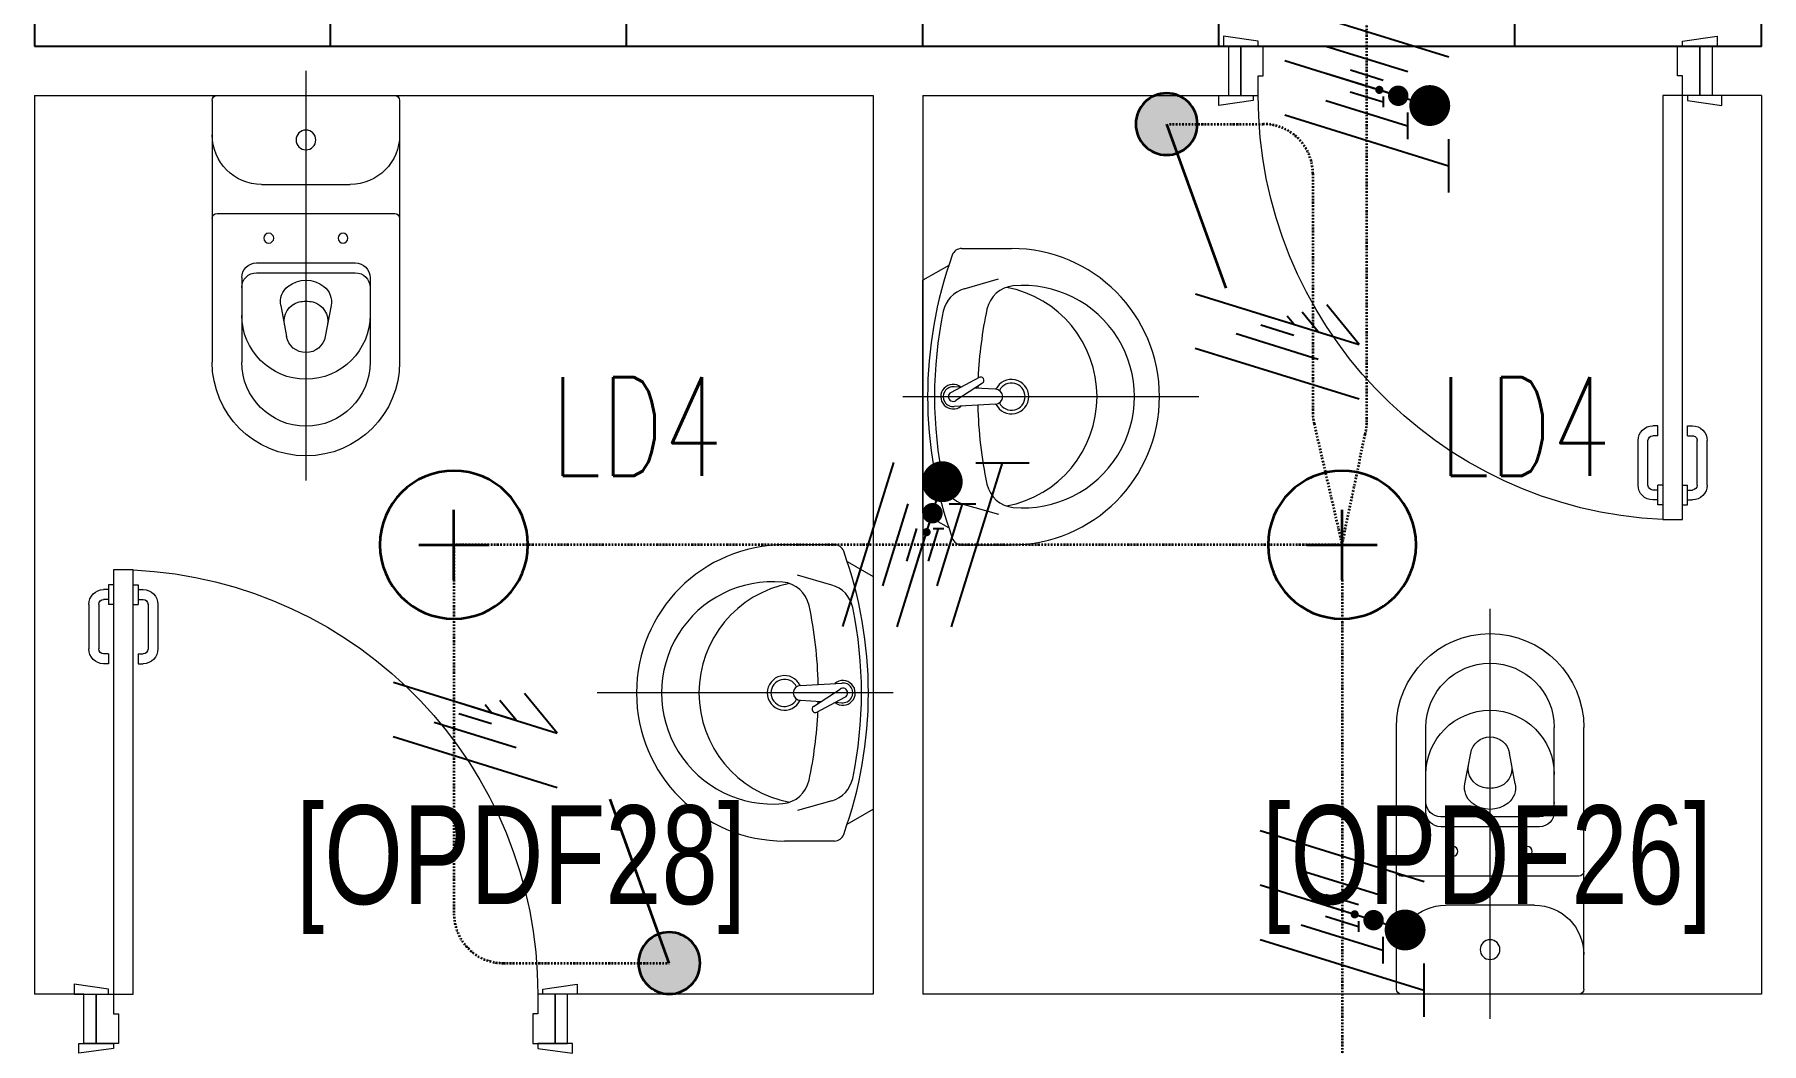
# Model space of a CAD drawing. Extents: x -12260 to 184725, y -29287 to 19916.
# Drawn here: x 29476 to 32976, y -8830 to -6787 of the extents above; entities that cross this region are included whole.
import ezdxf
from ezdxf.enums import TextEntityAlignment as Align

# ---------------------------------------------------------------- set-up
doc = ezdxf.new("R2010")
doc.units = 0
doc.header["$LTSCALE"] = 0.25
doc.linetypes.add('DASHDOT', pattern=[25.4, 12.7, -6.35, 0, -6.35])
for name, color, linetype, lineweight in [('01-First Floor-FUR$0$72_EGR_BASE_TEXT', 252, 'Continuous', 5), ('01-First Floor-FUR$0$SANIT', 250, 'Continuous', 5), ('01-First Floor-FUR$0$Walls', 251, 'Continuous', 5), ('01-First Floor-FUR$0$Wooden Joinery', 251, 'Continuous', 5), ('E-LITE-CIRC-NUMB', 6, 'Continuous', 25), ('E-LITE-CLNG @ 100', 150, 'Continuous', 35), ('E-LITE-CLNG-CNDT', 6, 'DASHDOT', 35), ('E-LITE-CTRL', 6, 'Continuous', 25), ('E-LITE-IDEN', 6, 'Continuous', 25), ('E-LITE-SWCH @ 100', 3, 'Continuous', 35), ('E-POWR-WIRE', 6, 'Continuous', 25), ('E-POWR-WIRE @ 100', 6, 'Continuous', 25), ('E-POWR-WIRE @ 20', 6, 'Continuous', 25), ('E-POWR-WIRE @ 50', 6, 'Continuous', 25)]:
    doc.layers.add(name, color=color, linetype=linetype, lineweight=lineweight)
doc.layers.add('01-First Floor-FUR$0$FALSE CEILING', color=251, linetype='Continuous')
doc.styles.add('01-First Floor-FUR$0$X3G_ENTITY_9F38', font='swisscl.ttf', dxfattribs={"height": 0.2})
doc.styles.add('DC_SIMPLEX', font='SIMPLEX.shx', dxfattribs={"width": 0.7})

# ---------------------------------------------------------------- blocks, each defined once
blk = doc.blocks.new('DC_LT-CL-Point')
for p, q in [((0, -0.711), (0, 0.711)), ((0.711, 0), (-0.711, 0))]:
    blk.add_line(p, q)
blk.add_circle((0, 0), 1.5)
at = {"layer": 'E-LITE-CIRC-NUMB', "style": 'DC_SIMPLEX', "width": 0.7, "flags": 8}
blk.add_attdef('CIRCUIT', text='', height=2, rotation=360, dxfattribs=at).set_placement((-3.364, 1.5), align=Align.RIGHT)
at = {"layer": 'E-LITE-CTRL', "style": 'DC_SIMPLEX', "width": 0.7, "flags": 8}
blk.add_attdef('CONTROL', (3.364, -3.498), '', height=2, rotation=360, dxfattribs=at)
at = {"layer": 'E-LITE-IDEN', "style": 'DC_SIMPLEX', "width": 0.7, "flags": 8}
blk.add_attdef('TYPE', (3.364, 1.5), '', height=2, rotation=360, dxfattribs=at)
blk = doc.blocks.new('*U33')
blk.add_hatch(color=256).paths.add_polyline_path([(-0.625, -0.625, 1), (0.625, -0.625, 1)])
blk.add_line((0, -0.625), (-1.2, -3.947))
blk.add_circle((0, -0.625), 0.625)
at = {"layer": 'E-LITE-CTRL', "style": 'DC_SIMPLEX', "width": 0.7, "flags": 8}
blk.add_attdef('CONTROL', (-26.627, -10.116), '', height=2, rotation=360, dxfattribs=at)
at = {"layer": 'E-LITE-IDEN', "style": 'DC_SIMPLEX', "width": 0.7, "flags": 8}
blk.add_attdef('TYPE', text='', height=2, rotation=360, dxfattribs=at).set_placement((-31.991, -10.116), align=Align.RIGHT)
blk = doc.blocks.new('*U37')
blk.add_hatch(color=256).paths.add_polyline_path([(0.625, 0.625, 1), (-0.625, 0.625, 1)])
blk.add_line((0, 0.625), (1.2, 3.947))
blk.add_circle((0, 0.625), 0.625)
at = {"layer": 'E-LITE-CTRL', "style": 'DC_SIMPLEX', "width": 0.7, "flags": 8}
blk.add_attdef('CONTROL', (-26.627, -10.116), '', height=2, rotation=360, dxfattribs=at)
at = {"layer": 'E-LITE-IDEN', "style": 'DC_SIMPLEX', "width": 0.7, "flags": 8}
blk.add_attdef('TYPE', text='', height=2, rotation=360, dxfattribs=at).set_placement((-31.991, -10.116), align=Align.RIGHT)
blk = doc.blocks.new('*U43')
for p, q in [((-1.658, 1.617), (1.663, 0.587)), ((-1.66, 0.515), (1.66, -0.515)), ((-1.663, -0.587), (1.658, -1.617)), ((1.659, -1.078), (1.657, -2.157))]:
    blk.add_line(p, q)
at = {"const_width": 0.414}
blk.add_lwpolyline([(1.278, -0.19, 1), (1.277, -0.604, 1)], format="xyb", close=True, dxfattribs=at)
blk = doc.blocks.new('*U784')
at = {"layer": 'E-POWR-WIRE @ 100', "xscale": 100, "yscale": 100, "zscale": 100}
blk.add_blockref('*U43', (32126, -8560.5), dxfattribs=at)
at = {"layer": 'E-POWR-WIRE @ 20', "xscale": 20, "yscale": 20, "zscale": 20}
blk.add_blockref('*U43', (32126, -8560.5), dxfattribs=at)
at = {"layer": 'E-POWR-WIRE @ 50', "xscale": 50, "yscale": 50, "zscale": 50}
blk.add_blockref('*U43', (32126, -8560.5), dxfattribs=at)
blk = doc.blocks.new('*U786')
at = {"layer": 'E-POWR-WIRE @ 100', "xscale": 100, "yscale": 100, "zscale": 100}
blk.add_blockref('*U43', (32176, -6890.7), dxfattribs=at)
at = {"layer": 'E-POWR-WIRE @ 20', "xscale": 20, "yscale": 20, "zscale": 20}
blk.add_blockref('*U43', (32176, -6890.7), dxfattribs=at)
at = {"layer": 'E-POWR-WIRE @ 50', "xscale": 50, "yscale": 50, "zscale": 50}
blk.add_blockref('*U43', (32176, -6890.7), dxfattribs=at)
blk = doc.blocks.new('*U44')
for p, q in [((-1.617, -1.658), (-0.587, 1.663)), ((-0.515, -1.66), (0.515, 1.66)), ((0.587, -1.663), (1.617, 1.658)), ((1.078, 1.659), (2.157, 1.657))]:
    blk.add_line(p, q)
at = {"const_width": 0.414}
blk.add_lwpolyline([(0.19, 1.278, 1), (0.604, 1.277, 1)], format="xyb", close=True, dxfattribs=at)
blk = doc.blocks.new('*U791')
at = {"layer": 'E-POWR-WIRE @ 100', "xscale": 100, "yscale": 100, "zscale": 100}
blk.add_blockref('*U44', (31276, -7820), dxfattribs=at)
at = {"layer": 'E-POWR-WIRE @ 20', "xscale": 20, "yscale": 20, "zscale": 20}
blk.add_blockref('*U44', (31276, -7820), dxfattribs=at)
at = {"layer": 'E-POWR-WIRE @ 50', "xscale": 50, "yscale": 50, "zscale": 50}
blk.add_blockref('*U44', (31276, -7820), dxfattribs=at)
blk = doc.blocks.new('*U45')
for p, q in [((-1.66, 0.515), (1.66, -0.515)), ((1.66, -0.515), (1.001, 0.287)), ((-1.663, -0.587), (1.658, -1.617))]:
    blk.add_line(p, q)
blk = doc.blocks.new('*U816')
at = {"layer": 'E-POWR-WIRE @ 100', "xscale": 100, "yscale": 100, "zscale": 100}
blk.add_blockref('*U45', (30369.2, -8149.8), dxfattribs=at)
at = {"layer": 'E-POWR-WIRE @ 20', "xscale": 20, "yscale": 20, "zscale": 20}
blk.add_blockref('*U45', (30369.2, -8149.8), dxfattribs=at)
at = {"layer": 'E-POWR-WIRE @ 50', "xscale": 50, "yscale": 50, "zscale": 50}
blk.add_blockref('*U45', (30369.2, -8149.8), dxfattribs=at)
blk = doc.blocks.new('*U817')
at = {"layer": 'E-POWR-WIRE @ 100', "xscale": 100, "yscale": 100, "zscale": 100}
blk.add_blockref('*U45', (31994.8, -7363), dxfattribs=at)
at = {"layer": 'E-POWR-WIRE @ 20', "xscale": 20, "yscale": 20, "zscale": 20}
blk.add_blockref('*U45', (31994.8, -7363), dxfattribs=at)
at = {"layer": 'E-POWR-WIRE @ 50', "xscale": 50, "yscale": 50, "zscale": 50}
blk.add_blockref('*U45', (31994.8, -7363), dxfattribs=at)
blk = doc.blocks.new('01-First Floor-FUR$0$A$C72370EFE')
at = {"layer": '01-First Floor-FUR$0$Wooden Joinery'}
for p, q in [((-0.01, -0.03), (-0.01, -0.07)), ((0, -0.03), (-0.01, -0.03)), ((0.04, -0.03), (0.05, -0.03)), ((0.05, -0.03), (0.05, -0.07)), ((-0.05, -0.07), (-0.05, -0.16)), ((-0.03, -0.07), (-0.03, -0.16)), ((-0.01, -0.04), (-0.02, -0.04)), ((-0.01, -0.06), (-0.02, -0.06)), ((0, -0.07), (-0.01, -0.07)), ((0.04, -0.07), (0.05, -0.07)), ((0.05, -0.04), (0.06, -0.04)), ((0.05, -0.06), (0.06, -0.06)), ((0.07, -0.07), (0.07, -0.16)), ((0.09, -0.07), (0.09, -0.16)), ((-0.01, -0.17), (-0.02, -0.17)), ((-0.01, -0.17), (-0.01, -0.19)), ((0.05, -0.17), (0.06, -0.17)), ((0.05, -0.17), (0.05, -0.19)), ((-0.01, -0.19), (-0.02, -0.19)), ((0.05, -0.19), (0.06, -0.19))]:
    blk.add_line(p, q, dxfattribs=at)
for centre, radius, start, end in [((-0.02, -0.07), 0.03, 90, 180), ((-0.02, -0.07), 0.01, 90, 180), ((0.06, -0.07), 0.03, 0, 90), ((0.06, -0.07), 0.01, 0, 90), ((-0.02, -0.16), 0.03, 180, 270), ((-0.02, -0.16), 0.01, 180, 270), ((0.06, -0.16), 0.01, 270, 0), ((0.06, -0.16), 0.03, 270, 0)]:
    blk.add_arc(centre, radius, start, end, dxfattribs=at)
blk = doc.blocks.new('01-First Floor-FUR$0$A$C5DAD61B4')
at = {"layer": '01-First Floor-FUR$0$Wooden Joinery'}
for points in [[(80, 959.1), (80, 969.1), (10, 979.1), (10, 959.1)], [(940, 959.1), (940, 969.1), (1010, 979.1), (1010, 959.1)], [(70, 859.1), (70, 849.1), (0, 839.1), (0, 859.1)], [(120, 859.1), (120, 0), (80, 0), (80, 859.1)], [(950, 859.1), (950, 849.1), (1020, 839.1), (1020, 859.1)]]:
    blk.add_lwpolyline(points, close=True, dxfattribs=at)
for points in [[(45, 859.1), (45, 959.1), (20, 959.1), (20, 859.1), (45, 859.1)], [(45, 859.1), (80, 859.1), (80, 899.1), (90, 899.1), (90, 959.1), (45, 959.1), (45, 859.1)], [(975, 859.1), (940, 859.1), (940, 899.1), (930, 899.1), (930, 959.1), (975, 959.1), (975, 859.1)], [(975, 859.1), (975, 959.1), (1000, 959.1), (1000, 859.1), (975, 859.1)]]:
    blk.add_lwpolyline(points, dxfattribs=at)
blk.add_arc((80, 859.1), 860, 272.666, 0, dxfattribs=at)
at = {"layer": '01-First Floor-FUR$0$Wooden Joinery', "xscale": 999.9999999998854, "yscale": 999.9999999998854, "zscale": 999.9999999998854, "rotation": 180}
blk.add_blockref('01-First Floor-FUR$0$A$C72370EFE', (120, 0), dxfattribs=at)
blk = doc.blocks.new('01-First Floor-FUR$0$WC manta')
at = {"layer": '01-First Floor-FUR$0$SANIT'}
for p, q in [((-0.13, 0.18), (-0.13, -0.18)), ((-0.12, 0.19), (0.41, 0.19)), ((0.109, 0.18), (0.109, -0.18)), ((0.239, 0.13), (0.41, 0.13)), ((0.05, 0.09), (0.05, -0.09)), ((0.209, 0.1), (0.209, -0.1)), ((0.229, 0.1), (0.229, -0.1)), ((0.2955, 0.051), (0.3581, 0.0393)), ((-0.18, 0), (0.65, 0)), ((0.2955, -0.051), (0.3581, -0.0393)), ((0.239, -0.13), (0.41, -0.13)), ((-0.12, -0.19), (0.41, -0.19))]:
    blk.add_line(p, q, dxfattribs=at)
for centre, radius in [((0.159, 0.0752), 0.01), ((-0.04, 0), 0.02), ((0.159, -0.0753), 0.01)]:
    blk.add_circle(centre, radius, dxfattribs=at)
for centre, radius, start, end in [((-0.12, 0.18), 0.01, 90, 180), ((-0.05, 0.09), 0.1, 0, 90), ((0.119, 0.18), 0.01, 90, 180), ((0.41, 0), 0.19, 270, 90), ((0.239, 0.1), 0.03, 90, 180), ((0.259, 0.1), 0.03, 90, 180), ((0.3147, 0), 0.13, 270, 90), ((0.41, 0), 0.13, 270, 90), ((0.3029, 0), 0.0588, 141.525, 218.475), ((0.2882, 0.0117), 0.04, 79.4289, 141.525), ((0.3271, 0.0044), 0.04, 79.4289, 166.4176), ((0.3507, 0), 0.04, 280.5711, 79.4289), ((0.3454, 0), 0.0588, 166.4176, 193.5824), ((0.3271, -0.0044), 0.04, 193.5824, 280.5711), ((0.2882, -0.0117), 0.04, 218.475, 280.5711), ((-0.05, -0.09), 0.1, 270, 0), ((0.239, -0.1), 0.03, 180, 270), ((0.259, -0.1), 0.03, 180, 270), ((-0.12, -0.18), 0.01, 180, 270), ((0.119, -0.18), 0.01, 180, 270)]:
    blk.add_arc(centre, radius, start, end, dxfattribs=at)
blk = doc.blocks.new('01-First Floor-FUR$0$lav-manta 60')
at = {"layer": '01-First Floor-FUR$0$SANIT'}
for p, q in [((0, 0.04), (0, -0.56)), ((-0.2658, -0.0529), (-0.2358, 0)), ((-0.2358, 0), (0.2358, 0)), ((0.2658, -0.0529), (0.2358, 0)), ((-0.015, -0.1473), (-0.0199, -0.064)), ((0.0274, -0.121), (-0.0078, -0.0673)), ((0.0389, -0.1142), (0.0087, -0.0575)), ((0.0191, -0.077), (0.0199, -0.064)), ((-0.3, -0.0789), (-0.3, -0.18)), ((-0.2185, -0.0841), (-0.2383, -0.1537)), ((0.2185, -0.0841), (0.2383, -0.1537)), ((0.3, -0.0789), (0.3, -0.18)), ((0.015, -0.1473), (0.0174, -0.1057))]:
    blk.add_line(p, q, dxfattribs=at)
for centre, radius, start, end in [((0, -0.8557), 0.8457, 70.1771, 109.8229), ((0, -0.8696), 0.8457, 78.1914, 101.8086), ((-0.28, -0.0789), 0.02, 109.8229, 180), ((-0.1608, -0.1006), 0.06, 101.8086, 164.0794), ((0, -0.0617), 0.025, 320.7474, 220.368), ((0, -0.0617), 0.02, 353.2671, 186.682), ((0, -0.0617), 0.00966, 25.4127, 215.9577), ((0.1608, -0.1006), 0.06, 15.9206, 78.1914), ((0.28, -0.0789), 0.02, 0, 70.1771), ((-0.1645, -0.189), 0.06, 102.0883, 174.8142), ((0, -0.9572), 0.8457, 91.1572, 102.0883), ((0, -0.9572), 0.8457, 88.5486, 88.844), ((0.0332, -0.1176), 0.00666, 210.6852, 30.6852), ((0, -0.9572), 0.8457, 77.9117, 87.4274), ((0.1645, -0.189), 0.06, 5.1858, 77.9117), ((0, -0.1282), 0.2252, 190.6097, 349.3903), ((0, -0.18), 0.035, 115.3106, 64.6894), ((0, -0.18), 0.0275, 117.1496, 62.8504), ((0, -0.1473), 0.015, 180, 0), ((0, -0.18), 0.3, 180, 0), ((0, -0.2039), 0.2252, 174.8142, 5.1858)]:
    blk.add_arc(centre, radius, start, end, dxfattribs=at)
blk = doc.blocks.new('01-First Floor-FUR')
at = {"layer": '01-First Floor-FUR$0$FALSE CEILING', "linetype": 'Continuous'}
for p, q in [((30076, -6810), (30076, -2810)), ((30676, -6810), (30676, -2810)), ((31276, -6810), (31276, -2810)), ((31876, -6810), (31876, -2810)), ((32476, -6810), (32476, -2810))]:
    blk.add_line(p, q, dxfattribs=at)
at = {"layer": '01-First Floor-FUR$0$FALSE CEILING'}
blk.add_lwpolyline([(29476, -6810), (32976, -6810), (32976, -2810), (29476, -2810)], close=True, dxfattribs=at)
at = {"layer": '01-First Floor-FUR$0$Walls'}
for p, q in [((29476, -2810), (29476, -6810)), ((32976, -5501.8), (32976, -6810)), ((29476, -6810), (31896, -6810)), ((32876, -6810), (32976, -6810)), ((29476, -6910), (31176, -6910)), ((29476, -6910), (29476, -8730)), ((31176, -6910), (31176, -8730)), ((31276, -6910), (31896, -6910)), ((31276, -6910), (31276, -8730)), ((32976, -6910), (32876, -6910)), ((32976, -6910), (32976, -8730)), ((29576, -8730), (29476, -8730)), ((31176, -8730), (30556, -8730)), ((32976, -8730), (31276, -8730))]:
    blk.add_line(p, q, dxfattribs=at)
at = {"layer": '01-First Floor-FUR$0$SANIT'}
for name, p, xscale, yscale, zscale, rotation in [('01-First Floor-FUR$0$WC manta', (30026, -7040), -999.9999999999995, 999.9999999999995, 999.9999999999995, 90), ('01-First Floor-FUR$0$lav-manta 60', (31276, -7520), 1000.000000000223, 1000.000000000223, 1000.000000000223, 90.00000000000001), ('01-First Floor-FUR$0$lav-manta 60', (31176, -8120), 1000.000000000223, 1000.000000000223, 1000.000000000223, 270), ('01-First Floor-FUR$0$WC manta', (32426, -8600), -999.9999999999995, 999.9999999999995, 999.9999999999995, 270)]:
    blk.add_blockref(name, p, dxfattribs=dict(at, xscale=xscale, yscale=yscale, zscale=zscale, rotation=rotation))
at = {"layer": '01-First Floor-FUR$0$Wooden Joinery', "xscale": -1}
blk.add_blockref('01-First Floor-FUR$0$A$C5DAD61B4', (32896, -7769.1), dxfattribs=at)
at = {"layer": '01-First Floor-FUR$0$Wooden Joinery', "xscale": -1, "rotation": 180}
blk.add_blockref('01-First Floor-FUR$0$A$C5DAD61B4', (29556, -7870.9), dxfattribs=at)
at = {"layer": '01-First Floor-FUR$0$72_EGR_BASE_TEXT', "char_height": 200, "attachment_point": 2, "style": '01-First Floor-FUR$0$X3G_ENTITY_9F38'}
for s, insert in [('[OPDF28]', (30461.9, -8347.8, 0)), ('[OPDF26]', (32420, -8347.8, 0))]:
    blk.add_mtext(s, dxfattribs=dict(at, insert=insert))

msp = doc.modelspace()

# ---------------------------------------------------------------- linework, layer by layer
at = {"layer": 'E-LITE-CLNG-CNDT'}
for points in [[(31776.2, -6968), (31966.7, -6968, -0.414214), (32066.7, -7068), (32066.7, -7552.2, 0.056915), (32069.2, -7574.7), (32126, -7820), (32172.9, -7596, 0.06225), (32176, -7571.4), (32176, -6210)], [(30326, -7820), (30326, -8567.3, 0.414214), (30426, -8667.3), (30762.4, -8667.3)]]:
    msp.add_lwpolyline(points, format="xyb", dxfattribs=at)
for points in [[(32126, -7820), (30326, -7820)], [(32126, -7891.1), (32126, -9230)]]:
    msp.add_lwpolyline(points, dxfattribs=at)

# ---------------------------------------------------------------- block references
at = {"layer": 'E-LITE-CLNG @ 100'}
ref = msp.add_blockref('DC_LT-CL-Point', (30326, -7820), dxfattribs=dict(at, xscale=-99.99999999999999, yscale=99.99999999999999, zscale=99.99999999999999))
ref.add_attrib('TYPE', 'LD4', (30522.4, -7680.7), dxfattribs={"layer": 'E-LITE-IDEN', "height": 200, "style": 'DC_SIMPLEX', "width": 0.7, "flags": 8})
ref = msp.add_blockref('DC_LT-CL-Point', (32126, -7820), dxfattribs=dict(at, xscale=-99.99999999999999, yscale=99.99999999999999, zscale=99.99999999999999))
ref.add_attrib('TYPE', 'LD4', (32322.4, -7680.7), dxfattribs={"layer": 'E-LITE-IDEN', "height": 200, "style": 'DC_SIMPLEX', "width": 0.7, "flags": 8})
at = {"layer": 'E-LITE-CLNG-CNDT'}
msp.add_blockref('01-First Floor-FUR', (0, 0), dxfattribs=at)
at = {"layer": 'E-LITE-SWCH @ 100', "xscale": -100, "yscale": 100, "zscale": 100}
for name, p in [('*U33', (31770.4, -6905.5)), ('*U37', (30762.4, -8729.8))]:
    msp.add_blockref(name, p, dxfattribs=at)
at = {"layer": 'E-POWR-WIRE'}
for name in ['*U786', '*U817', '*U791', '*U816', '*U784']:
    msp.add_blockref(name, (0, 0), dxfattribs=at)

doc.saveas('drawing.dxf')
